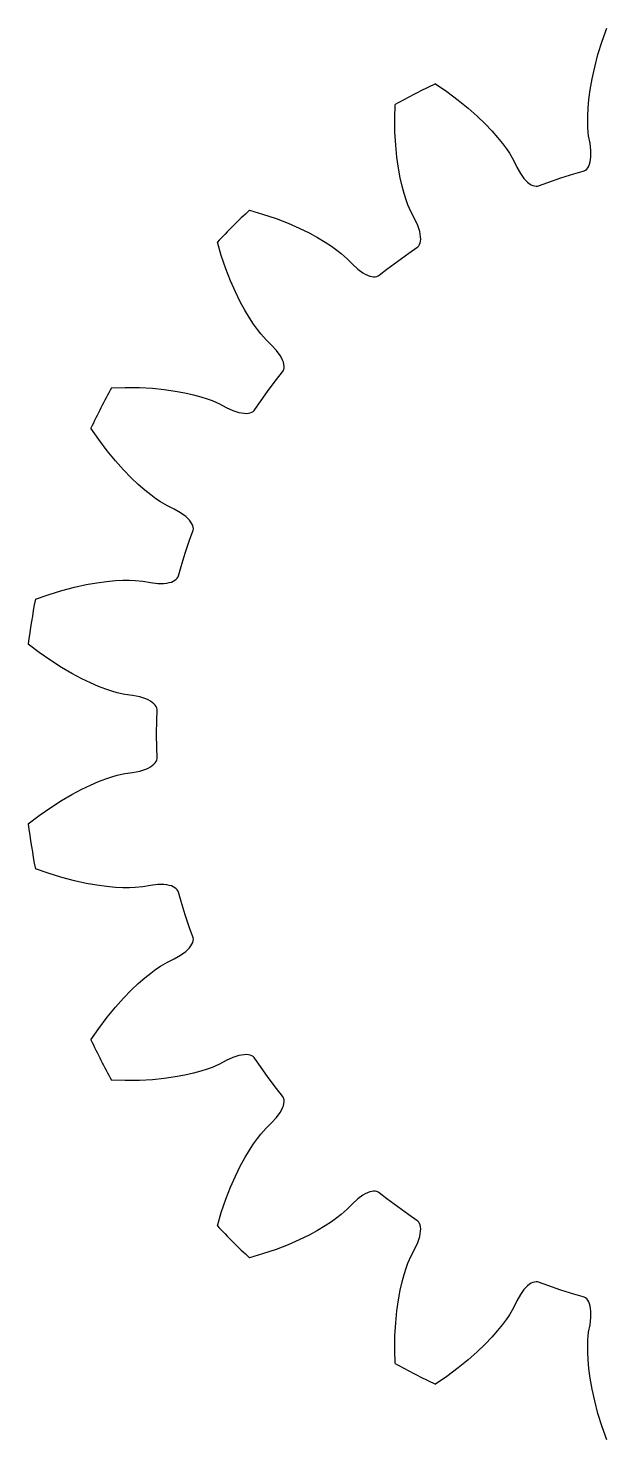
# Model space of a CAD drawing. Extents: x 19.1 to 40.9, y -10.9 to 10.9.
# Drawn here: x 19.09 to 27.94, y -10.8 to 10.8 of the extents above; entities that cross this region are included whole.
import ezdxf

# ---------------------------------------------------------------- set-up
doc = ezdxf.new("R2010")
doc.units = 0

msp = doc.modelspace()

# ---------------------------------------------------------------- linework, layer by layer
at = {"layer": 'layer0'}
for p, q in [((27.867, 10.608), (27.937, 10.805)), ((27.803, 10.401), (27.867, 10.608)), ((27.753, 10.208), (27.803, 10.401)), ((27.713, 10.029), (27.753, 10.208)), ((25.318, 9.954), (25.49, 9.835)), ((27.684, 9.863), (27.713, 10.029)), ((25.49, 9.835), (25.664, 9.705)), ((27.665, 9.715), (27.684, 9.863)), ((24.694, 9.43), (24.699, 9.639)), ((25.664, 9.705), (25.818, 9.579)), ((25.818, 9.579), (25.955, 9.458)), ((27.647, 9.464), (27.652, 9.58)), ((27.652, 9.58), (27.665, 9.715)), ((24.697, 9.213), (24.694, 9.43)), ((25.955, 9.458), (26.076, 9.341)), ((26.076, 9.341), (26.179, 9.232)), ((27.646, 9.364), (27.647, 9.464)), ((27.649, 9.28), (27.646, 9.364)), ((24.708, 9.014), (24.697, 9.213)), ((26.179, 9.232), (26.268, 9.131)), ((26.268, 9.131), (26.341, 9.04)), ((27.66, 9.159), (27.649, 9.28)), ((27.682, 9.043), (27.66, 9.159)), ((24.726, 8.832), (24.708, 9.014)), ((26.341, 9.04), (26.401, 8.959)), ((26.401, 8.959), (26.447, 8.89)), ((26.447, 8.89), (26.509, 8.785)), ((27.694, 8.932), (27.682, 9.043)), ((27.694, 8.837), (27.694, 8.932)), ((24.75, 8.665), (24.726, 8.832)), ((24.777, 8.517), (24.75, 8.665)), ((26.509, 8.785), (26.56, 8.679)), ((26.56, 8.679), (26.615, 8.582)), ((27.613, 8.633), (27.631, 8.649)), ((27.631, 8.649), (27.647, 8.669)), ((27.647, 8.669), (27.661, 8.694)), ((27.661, 8.694), (27.673, 8.724)), ((27.673, 8.724), (27.683, 8.757)), ((27.683, 8.757), (27.69, 8.795)), ((27.69, 8.795), (27.694, 8.837)), ((24.807, 8.386), (24.777, 8.517)), ((26.615, 8.582), (26.671, 8.504)), ((26.671, 8.504), (26.699, 8.473)), ((26.699, 8.473), (26.727, 8.447)), ((26.727, 8.447), (26.755, 8.425)), ((26.895, 8.394), (27.035, 8.445)), ((27.035, 8.445), (27.234, 8.512)), ((27.234, 8.512), (27.435, 8.575)), ((27.435, 8.575), (27.578, 8.616)), ((27.578, 8.616), (27.594, 8.622)), ((27.594, 8.622), (27.613, 8.633)), ((24.837, 8.274), (24.807, 8.386)), ((24.868, 8.178), (24.837, 8.274)), ((26.755, 8.425), (26.782, 8.409)), ((26.782, 8.409), (26.808, 8.397)), ((26.808, 8.397), (26.833, 8.39)), ((26.833, 8.39), (26.857, 8.387)), ((26.857, 8.387), (26.879, 8.389)), ((26.879, 8.389), (26.895, 8.394)), ((22.471, 8.02), (22.672, 7.96)), ((24.896, 8.099), (24.868, 8.178)), ((24.945, 7.988), (24.896, 8.099)), ((22.672, 7.96), (22.877, 7.89)), ((22.877, 7.89), (23.063, 7.818)), ((23.063, 7.818), (23.23, 7.745)), ((25.001, 7.884), (24.945, 7.988)), ((25.047, 7.783), (25.001, 7.884)), ((25.076, 7.692), (25.047, 7.783)), ((23.23, 7.745), (23.382, 7.671)), ((23.382, 7.671), (23.513, 7.6)), ((23.513, 7.6), (23.629, 7.53)), ((25.085, 7.651), (25.076, 7.692)), ((25.09, 7.612), (25.085, 7.651)), ((25.089, 7.546), (25.091, 7.578)), ((25.091, 7.578), (25.09, 7.612)), ((22.04, 7.328), (21.98, 7.529)), ((23.629, 7.53), (23.727, 7.467)), ((23.727, 7.467), (23.808, 7.408)), ((23.808, 7.408), (23.874, 7.357)), ((23.874, 7.357), (23.965, 7.276)), ((24.739, 7.241), (24.911, 7.362)), ((24.911, 7.362), (25.034, 7.446)), ((25.034, 7.446), (25.047, 7.456)), ((25.047, 7.456), (25.062, 7.473)), ((25.062, 7.473), (25.074, 7.494)), ((25.074, 7.494), (25.083, 7.518)), ((25.083, 7.518), (25.089, 7.546)), ((22.11, 7.123), (22.04, 7.328)), ((23.965, 7.276), (24.047, 7.191)), ((24.047, 7.191), (24.129, 7.116)), ((24.571, 7.115), (24.739, 7.241)), ((22.182, 6.937), (22.11, 7.123)), ((22.255, 6.77), (22.182, 6.937)), ((24.129, 7.116), (24.206, 7.059)), ((24.206, 7.059), (24.243, 7.038)), ((24.243, 7.038), (24.277, 7.022)), ((24.277, 7.022), (24.31, 7.01)), ((24.31, 7.01), (24.341, 7.003)), ((24.341, 7.003), (24.369, 6.999)), ((24.369, 6.999), (24.395, 7)), ((24.395, 7), (24.419, 7.005)), ((24.419, 7.005), (24.439, 7.014)), ((24.439, 7.014), (24.453, 7.024)), ((24.453, 7.024), (24.571, 7.115)), ((22.329, 6.618), (22.255, 6.77)), ((22.4, 6.487), (22.329, 6.618)), ((22.47, 6.371), (22.4, 6.487)), ((22.533, 6.273), (22.47, 6.371)), ((22.592, 6.192), (22.533, 6.273)), ((22.643, 6.126), (22.592, 6.192)), ((22.724, 6.035), (22.643, 6.126)), ((22.809, 5.953), (22.724, 6.035)), ((22.884, 5.871), (22.809, 5.953)), ((22.941, 5.794), (22.884, 5.871)), ((22.962, 5.757), (22.941, 5.794)), ((22.978, 5.723), (22.962, 5.757)), ((22.99, 5.69), (22.978, 5.723)), ((22.997, 5.659), (22.99, 5.69)), ((23.001, 5.631), (22.997, 5.659)), ((23, 5.605), (23.001, 5.631)), ((22.759, 5.261), (22.885, 5.429)), ((22.885, 5.429), (22.976, 5.547)), ((22.976, 5.547), (22.986, 5.561)), ((22.986, 5.561), (22.995, 5.581)), ((22.995, 5.581), (23, 5.605)), ((20.361, 5.301), (20.57, 5.306)), ((20.57, 5.306), (20.787, 5.303)), ((20.787, 5.303), (20.986, 5.292)), ((20.986, 5.292), (21.168, 5.274)), ((21.168, 5.274), (21.335, 5.25)), ((21.335, 5.25), (21.483, 5.223)), ((21.483, 5.223), (21.614, 5.193)), ((21.614, 5.193), (21.726, 5.163)), ((22.638, 5.089), (22.759, 5.261)), ((21.726, 5.163), (21.822, 5.132)), ((21.822, 5.132), (21.901, 5.104)), ((21.901, 5.104), (22.012, 5.055)), ((22.012, 5.055), (22.116, 4.999)), ((22.116, 4.999), (22.217, 4.953)), ((22.554, 4.966), (22.638, 5.089)), ((22.217, 4.953), (22.308, 4.924)), ((22.308, 4.924), (22.349, 4.915)), ((22.349, 4.915), (22.388, 4.91)), ((22.388, 4.91), (22.422, 4.909)), ((22.422, 4.909), (22.454, 4.911)), ((22.454, 4.911), (22.482, 4.917)), ((22.482, 4.917), (22.506, 4.926)), ((22.506, 4.926), (22.527, 4.938)), ((22.527, 4.938), (22.544, 4.953)), ((22.544, 4.953), (22.554, 4.966)), ((20.165, 4.51), (20.046, 4.682)), ((20.295, 4.336), (20.165, 4.51)), ((20.421, 4.182), (20.295, 4.336)), ((20.542, 4.045), (20.421, 4.182)), ((20.659, 3.924), (20.542, 4.045)), ((20.768, 3.821), (20.659, 3.924)), ((20.869, 3.732), (20.768, 3.821)), ((20.96, 3.659), (20.869, 3.732)), ((21.041, 3.599), (20.96, 3.659)), ((21.11, 3.553), (21.041, 3.599)), ((21.215, 3.491), (21.11, 3.553)), ((21.321, 3.44), (21.215, 3.491)), ((21.418, 3.385), (21.321, 3.44)), ((21.496, 3.329), (21.418, 3.385)), ((21.527, 3.301), (21.496, 3.329)), ((21.553, 3.273), (21.527, 3.301)), ((21.575, 3.245), (21.553, 3.273)), ((21.591, 3.218), (21.575, 3.245)), ((21.555, 2.965), (21.606, 3.105)), ((21.603, 3.192), (21.591, 3.218)), ((21.61, 3.167), (21.603, 3.192)), ((21.606, 3.105), (21.611, 3.121)), ((21.613, 3.143), (21.61, 3.167)), ((21.611, 3.121), (21.613, 3.143)), ((21.488, 2.766), (21.555, 2.965)), ((21.425, 2.565), (21.488, 2.766)), ((21.351, 2.369), (21.367, 2.387)), ((21.367, 2.387), (21.378, 2.406)), ((21.378, 2.406), (21.384, 2.422)), ((21.384, 2.422), (21.425, 2.565)), ((19.392, 2.133), (19.599, 2.197)), ((19.599, 2.197), (19.792, 2.247)), ((19.792, 2.247), (19.971, 2.287)), ((19.971, 2.287), (20.137, 2.316)), ((20.137, 2.316), (20.285, 2.335)), ((20.285, 2.335), (20.42, 2.348)), ((20.42, 2.348), (20.536, 2.353)), ((20.536, 2.353), (20.636, 2.354)), ((20.636, 2.354), (20.72, 2.351)), ((20.72, 2.351), (20.841, 2.34)), ((20.841, 2.34), (20.957, 2.318)), ((20.957, 2.318), (21.068, 2.306)), ((21.068, 2.306), (21.163, 2.306)), ((21.163, 2.306), (21.205, 2.31)), ((21.205, 2.31), (21.243, 2.317)), ((21.243, 2.317), (21.276, 2.327)), ((21.276, 2.327), (21.306, 2.339)), ((21.306, 2.339), (21.331, 2.353)), ((21.331, 2.353), (21.351, 2.369)), ((19.195, 2.063), (19.392, 2.133)), ((19.252, 1.25), (19.087, 1.377)), ((19.43, 1.125), (19.252, 1.25)), ((19.597, 1.017), (19.43, 1.125)), ((19.755, 0.924), (19.597, 1.017)), ((19.904, 0.846), (19.755, 0.924)), ((20.039, 0.781), (19.904, 0.846)), ((20.163, 0.728), (20.039, 0.781)), ((20.272, 0.686), (20.163, 0.728)), ((20.367, 0.655), (20.272, 0.686)), ((20.448, 0.632), (20.367, 0.655)), ((20.566, 0.605), (20.448, 0.632)), ((20.683, 0.59), (20.566, 0.605)), ((20.792, 0.567), (20.683, 0.59)), ((20.883, 0.538), (20.792, 0.567)), ((20.922, 0.521), (20.883, 0.538)), ((20.955, 0.502), (20.922, 0.521)), ((20.984, 0.483), (20.955, 0.502)), ((21.008, 0.462), (20.984, 0.483)), ((21.028, 0.441), (21.008, 0.462)), ((21.042, 0.42), (21.028, 0.441)), ((21.052, 0.398), (21.042, 0.42)), ((21.057, 0.376), (21.052, 0.398)), ((21.052, 0.21), (21.057, 0.359)), ((21.057, 0.359), (21.057, 0.376)), ((21.05, 0), (21.052, 0.21)), ((21.052, -0.21), (21.05, 0)), ((21.057, -0.359), (21.052, -0.21)), ((21.028, -0.441), (21.042, -0.42)), ((21.042, -0.42), (21.052, -0.398)), ((21.052, -0.398), (21.057, -0.376)), ((21.057, -0.376), (21.057, -0.359)), ((20.367, -0.655), (20.448, -0.632)), ((20.448, -0.632), (20.566, -0.605)), ((20.566, -0.605), (20.683, -0.59)), ((20.683, -0.59), (20.792, -0.567)), ((20.792, -0.567), (20.883, -0.538)), ((20.883, -0.538), (20.922, -0.521)), ((20.922, -0.521), (20.955, -0.502)), ((20.955, -0.502), (20.984, -0.483)), ((20.984, -0.483), (21.008, -0.462)), ((21.008, -0.462), (21.028, -0.441)), ((19.755, -0.924), (19.904, -0.846)), ((19.904, -0.846), (20.039, -0.781)), ((20.039, -0.781), (20.163, -0.728)), ((20.163, -0.728), (20.272, -0.686)), ((20.272, -0.686), (20.367, -0.655)), ((19.43, -1.125), (19.597, -1.017)), ((19.597, -1.017), (19.755, -0.924)), ((19.087, -1.377), (19.252, -1.25)), ((19.252, -1.25), (19.43, -1.125)), ((19.392, -2.133), (19.195, -2.063)), ((19.599, -2.197), (19.392, -2.133)), ((19.792, -2.247), (19.599, -2.197)), ((19.971, -2.287), (19.792, -2.247)), ((20.137, -2.316), (19.971, -2.287)), ((20.285, -2.335), (20.137, -2.316)), ((20.42, -2.348), (20.285, -2.335)), ((20.536, -2.353), (20.42, -2.348)), ((20.636, -2.354), (20.536, -2.353)), ((20.72, -2.351), (20.636, -2.354)), ((20.841, -2.34), (20.72, -2.351)), ((20.957, -2.318), (20.841, -2.34)), ((21.068, -2.306), (20.957, -2.318)), ((21.163, -2.306), (21.068, -2.306)), ((21.205, -2.31), (21.163, -2.306)), ((21.243, -2.317), (21.205, -2.31)), ((21.276, -2.327), (21.243, -2.317)), ((21.306, -2.339), (21.276, -2.327)), ((21.331, -2.353), (21.306, -2.339)), ((21.351, -2.369), (21.331, -2.353)), ((21.367, -2.387), (21.351, -2.369)), ((21.378, -2.406), (21.367, -2.387)), ((21.384, -2.422), (21.378, -2.406)), ((21.425, -2.565), (21.384, -2.422)), ((21.488, -2.766), (21.425, -2.565)), ((21.555, -2.965), (21.488, -2.766)), ((21.606, -3.105), (21.555, -2.965)), ((21.575, -3.245), (21.591, -3.218)), ((21.591, -3.218), (21.603, -3.192)), ((21.603, -3.192), (21.61, -3.167)), ((21.611, -3.121), (21.606, -3.105)), ((21.61, -3.167), (21.613, -3.143)), ((21.613, -3.143), (21.611, -3.121)), ((21.215, -3.491), (21.321, -3.44)), ((21.321, -3.44), (21.418, -3.385)), ((21.418, -3.385), (21.496, -3.329)), ((21.496, -3.329), (21.527, -3.301)), ((21.527, -3.301), (21.553, -3.273)), ((21.553, -3.273), (21.575, -3.245)), ((20.869, -3.732), (20.96, -3.659)), ((20.96, -3.659), (21.041, -3.599)), ((21.041, -3.599), (21.11, -3.553)), ((21.11, -3.553), (21.215, -3.491)), ((20.659, -3.924), (20.768, -3.821)), ((20.768, -3.821), (20.869, -3.732)), ((20.421, -4.182), (20.542, -4.045)), ((20.542, -4.045), (20.659, -3.924)), ((20.295, -4.336), (20.421, -4.182)), ((20.046, -4.682), (20.165, -4.51)), ((20.165, -4.51), (20.295, -4.336)), ((22.217, -4.953), (22.116, -4.999)), ((22.308, -4.924), (22.217, -4.953)), ((22.349, -4.915), (22.308, -4.924)), ((22.388, -4.91), (22.349, -4.915)), ((22.422, -4.909), (22.388, -4.91)), ((22.454, -4.911), (22.422, -4.909)), ((22.482, -4.917), (22.454, -4.911)), ((22.506, -4.926), (22.482, -4.917)), ((22.527, -4.938), (22.506, -4.926)), ((22.544, -4.953), (22.527, -4.938)), ((22.554, -4.966), (22.544, -4.953)), ((22.638, -5.089), (22.554, -4.966)), ((21.726, -5.163), (21.614, -5.193)), ((21.822, -5.132), (21.726, -5.163)), ((21.901, -5.104), (21.822, -5.132)), ((22.012, -5.055), (21.901, -5.104)), ((22.116, -4.999), (22.012, -5.055)), ((22.759, -5.261), (22.638, -5.089)), ((20.57, -5.306), (20.361, -5.301)), ((20.787, -5.303), (20.57, -5.306)), ((20.986, -5.292), (20.787, -5.303)), ((21.168, -5.274), (20.986, -5.292)), ((21.335, -5.25), (21.168, -5.274)), ((21.483, -5.223), (21.335, -5.25)), ((21.614, -5.193), (21.483, -5.223)), ((22.885, -5.429), (22.759, -5.261)), ((22.976, -5.547), (22.885, -5.429)), ((22.986, -5.561), (22.976, -5.547)), ((22.995, -5.581), (22.986, -5.561)), ((23, -5.605), (22.995, -5.581)), ((23.001, -5.631), (23, -5.605)), ((22.884, -5.871), (22.941, -5.794)), ((22.941, -5.794), (22.962, -5.757)), ((22.962, -5.757), (22.978, -5.723)), ((22.978, -5.723), (22.99, -5.69)), ((22.99, -5.69), (22.997, -5.659)), ((22.997, -5.659), (23.001, -5.631)), ((22.643, -6.126), (22.724, -6.035)), ((22.724, -6.035), (22.809, -5.953)), ((22.809, -5.953), (22.884, -5.871)), ((22.533, -6.273), (22.592, -6.192)), ((22.592, -6.192), (22.643, -6.126)), ((22.4, -6.487), (22.47, -6.371)), ((22.47, -6.371), (22.533, -6.273)), ((22.255, -6.77), (22.329, -6.618)), ((22.329, -6.618), (22.4, -6.487)), ((22.182, -6.937), (22.255, -6.77)), ((22.04, -7.328), (22.11, -7.123)), ((22.11, -7.123), (22.182, -6.937)), ((24.129, -7.116), (24.047, -7.191)), ((24.206, -7.059), (24.129, -7.116)), ((24.243, -7.038), (24.206, -7.059)), ((24.277, -7.022), (24.243, -7.038)), ((24.31, -7.01), (24.277, -7.022)), ((24.341, -7.003), (24.31, -7.01)), ((24.369, -6.999), (24.341, -7.003)), ((24.395, -7), (24.369, -6.999)), ((24.419, -7.005), (24.395, -7)), ((24.439, -7.014), (24.419, -7.005)), ((24.453, -7.024), (24.439, -7.014)), ((24.571, -7.115), (24.453, -7.024)), ((24.739, -7.241), (24.571, -7.115)), ((21.98, -7.529), (22.04, -7.328)), ((23.965, -7.276), (23.874, -7.357)), ((24.047, -7.191), (23.965, -7.276)), ((24.911, -7.362), (24.739, -7.241)), ((23.629, -7.53), (23.513, -7.6)), ((23.727, -7.467), (23.629, -7.53)), ((23.808, -7.408), (23.727, -7.467)), ((23.874, -7.357), (23.808, -7.408)), ((25.034, -7.446), (24.911, -7.362)), ((25.047, -7.456), (25.034, -7.446)), ((25.062, -7.473), (25.047, -7.456)), ((25.074, -7.494), (25.062, -7.473)), ((25.083, -7.518), (25.074, -7.494)), ((25.089, -7.546), (25.083, -7.518)), ((25.091, -7.578), (25.089, -7.546)), ((23.23, -7.745), (23.063, -7.818)), ((23.382, -7.671), (23.23, -7.745)), ((23.513, -7.6), (23.382, -7.671)), ((25.047, -7.783), (25.076, -7.692)), ((25.076, -7.692), (25.085, -7.651)), ((25.085, -7.651), (25.09, -7.612)), ((25.09, -7.612), (25.091, -7.578)), ((22.672, -7.96), (22.471, -8.02)), ((22.877, -7.89), (22.672, -7.96)), ((23.063, -7.818), (22.877, -7.89)), ((24.896, -8.099), (24.945, -7.988)), ((24.945, -7.988), (25.001, -7.884)), ((25.001, -7.884), (25.047, -7.783)), ((24.837, -8.274), (24.868, -8.178)), ((24.868, -8.178), (24.896, -8.099)), ((24.777, -8.517), (24.807, -8.386)), ((24.807, -8.386), (24.837, -8.274)), ((26.755, -8.425), (26.727, -8.447)), ((26.782, -8.409), (26.755, -8.425)), ((26.808, -8.397), (26.782, -8.409)), ((26.833, -8.39), (26.808, -8.397)), ((26.857, -8.387), (26.833, -8.39)), ((26.879, -8.389), (26.857, -8.387)), ((26.895, -8.394), (26.879, -8.389)), ((27.035, -8.445), (26.895, -8.394)), ((24.75, -8.665), (24.777, -8.517)), ((26.615, -8.582), (26.56, -8.679)), ((26.671, -8.504), (26.615, -8.582)), ((26.699, -8.473), (26.671, -8.504)), ((26.727, -8.447), (26.699, -8.473)), ((27.234, -8.512), (27.035, -8.445)), ((27.435, -8.575), (27.234, -8.512)), ((27.578, -8.616), (27.435, -8.575)), ((27.594, -8.622), (27.578, -8.616)), ((27.613, -8.633), (27.594, -8.622)), ((27.631, -8.649), (27.613, -8.633)), ((24.708, -9.014), (24.726, -8.832)), ((24.726, -8.832), (24.75, -8.665)), ((26.509, -8.785), (26.447, -8.89)), ((26.56, -8.679), (26.509, -8.785)), ((27.647, -8.669), (27.631, -8.649)), ((27.661, -8.694), (27.647, -8.669)), ((27.673, -8.724), (27.661, -8.694)), ((27.683, -8.757), (27.673, -8.724)), ((27.69, -8.795), (27.683, -8.757)), ((27.694, -8.837), (27.69, -8.795)), ((27.694, -8.932), (27.694, -8.837)), ((24.697, -9.213), (24.708, -9.014)), ((26.341, -9.04), (26.268, -9.131)), ((26.401, -8.959), (26.341, -9.04)), ((26.447, -8.89), (26.401, -8.959)), ((27.66, -9.159), (27.682, -9.043)), ((27.682, -9.043), (27.694, -8.932)), ((24.694, -9.43), (24.697, -9.213)), ((26.179, -9.232), (26.076, -9.341)), ((26.268, -9.131), (26.179, -9.232)), ((27.646, -9.364), (27.649, -9.28)), ((27.649, -9.28), (27.66, -9.159)), ((24.699, -9.639), (24.694, -9.43)), ((25.955, -9.458), (25.818, -9.579)), ((26.076, -9.341), (25.955, -9.458)), ((27.647, -9.464), (27.646, -9.364)), ((27.652, -9.58), (27.647, -9.464)), ((25.664, -9.705), (25.49, -9.835)), ((25.818, -9.579), (25.664, -9.705)), ((27.665, -9.715), (27.652, -9.58)), ((27.684, -9.863), (27.665, -9.715)), ((25.49, -9.835), (25.318, -9.954)), ((27.713, -10.029), (27.684, -9.863)), ((27.753, -10.208), (27.713, -10.029)), ((27.803, -10.401), (27.753, -10.208)), ((27.867, -10.608), (27.803, -10.401)), ((27.937, -10.805), (27.867, -10.608))]:
    msp.add_line(p, q, dxfattribs=at)
for start, end in [(115.1909, 118.8091), (133.1909, 136.8091), (151.1909, 154.8091), (169.1909, 172.8091), (187.1909, 190.8091), (205.1909, 208.8091), (223.1909, 226.8091), (241.1909, 244.8091)]:
    msp.add_arc((30, 0), 11, start, end, dxfattribs=at)
at = {"layer": 'layer1'}
for p, q in [((27.867, 10.608), (27.937, 10.805)), ((27.803, 10.401), (27.867, 10.608)), ((27.753, 10.208), (27.803, 10.401)), ((27.713, 10.029), (27.753, 10.208)), ((25.318, 9.954), (25.49, 9.835)), ((27.684, 9.863), (27.713, 10.029)), ((25.49, 9.835), (25.664, 9.705)), ((27.665, 9.715), (27.684, 9.863)), ((24.694, 9.43), (24.699, 9.639)), ((25.664, 9.705), (25.818, 9.579)), ((25.818, 9.579), (25.955, 9.458)), ((27.647, 9.464), (27.652, 9.58)), ((27.652, 9.58), (27.665, 9.715)), ((24.697, 9.213), (24.694, 9.43)), ((25.955, 9.458), (26.076, 9.341)), ((26.076, 9.341), (26.179, 9.232)), ((27.646, 9.364), (27.647, 9.464)), ((27.649, 9.28), (27.646, 9.364)), ((24.708, 9.014), (24.697, 9.213)), ((26.179, 9.232), (26.268, 9.131)), ((26.268, 9.131), (26.341, 9.04)), ((27.66, 9.159), (27.649, 9.28)), ((27.682, 9.043), (27.66, 9.159)), ((24.726, 8.832), (24.708, 9.014)), ((26.341, 9.04), (26.401, 8.959)), ((26.401, 8.959), (26.447, 8.89)), ((26.447, 8.89), (26.509, 8.785)), ((27.694, 8.932), (27.682, 9.043)), ((27.694, 8.837), (27.694, 8.932)), ((24.75, 8.665), (24.726, 8.832)), ((24.777, 8.517), (24.75, 8.665)), ((26.509, 8.785), (26.56, 8.679)), ((26.56, 8.679), (26.615, 8.582)), ((27.613, 8.633), (27.631, 8.649)), ((27.631, 8.649), (27.647, 8.669)), ((27.647, 8.669), (27.661, 8.694)), ((27.661, 8.694), (27.673, 8.724)), ((27.673, 8.724), (27.683, 8.757)), ((27.683, 8.757), (27.69, 8.795)), ((27.69, 8.795), (27.694, 8.837)), ((24.807, 8.386), (24.777, 8.517)), ((26.615, 8.582), (26.671, 8.504)), ((26.671, 8.504), (26.699, 8.473)), ((26.699, 8.473), (26.727, 8.447)), ((26.727, 8.447), (26.755, 8.425)), ((26.895, 8.394), (27.035, 8.445)), ((27.035, 8.445), (27.234, 8.512)), ((27.234, 8.512), (27.435, 8.575)), ((27.435, 8.575), (27.578, 8.616)), ((27.578, 8.616), (27.594, 8.622)), ((27.594, 8.622), (27.613, 8.633)), ((24.837, 8.274), (24.807, 8.386)), ((24.868, 8.178), (24.837, 8.274)), ((26.755, 8.425), (26.782, 8.409)), ((26.782, 8.409), (26.808, 8.397)), ((26.808, 8.397), (26.833, 8.39)), ((26.833, 8.39), (26.857, 8.387)), ((26.857, 8.387), (26.879, 8.389)), ((26.879, 8.389), (26.895, 8.394)), ((22.471, 8.02), (22.672, 7.96)), ((24.896, 8.099), (24.868, 8.178)), ((24.945, 7.988), (24.896, 8.099)), ((22.672, 7.96), (22.877, 7.89)), ((22.877, 7.89), (23.063, 7.818)), ((23.063, 7.818), (23.23, 7.745)), ((25.001, 7.884), (24.945, 7.988)), ((25.047, 7.783), (25.001, 7.884)), ((25.076, 7.692), (25.047, 7.783)), ((23.23, 7.745), (23.382, 7.671)), ((23.382, 7.671), (23.513, 7.6)), ((23.513, 7.6), (23.629, 7.53)), ((25.085, 7.651), (25.076, 7.692)), ((25.09, 7.612), (25.085, 7.651)), ((25.089, 7.546), (25.091, 7.578)), ((25.091, 7.578), (25.09, 7.612)), ((22.04, 7.328), (21.98, 7.529)), ((23.629, 7.53), (23.727, 7.467)), ((23.727, 7.467), (23.808, 7.408)), ((23.808, 7.408), (23.874, 7.357)), ((23.874, 7.357), (23.965, 7.276)), ((24.739, 7.241), (24.911, 7.362)), ((24.911, 7.362), (25.034, 7.446)), ((25.034, 7.446), (25.047, 7.456)), ((25.047, 7.456), (25.062, 7.473)), ((25.062, 7.473), (25.074, 7.494)), ((25.074, 7.494), (25.083, 7.518)), ((25.083, 7.518), (25.089, 7.546)), ((22.11, 7.123), (22.04, 7.328)), ((23.965, 7.276), (24.047, 7.191)), ((24.047, 7.191), (24.129, 7.116)), ((24.571, 7.115), (24.739, 7.241)), ((22.182, 6.937), (22.11, 7.123)), ((22.255, 6.77), (22.182, 6.937)), ((24.129, 7.116), (24.206, 7.059)), ((24.206, 7.059), (24.243, 7.038)), ((24.243, 7.038), (24.277, 7.022)), ((24.277, 7.022), (24.31, 7.01)), ((24.31, 7.01), (24.341, 7.003)), ((24.341, 7.003), (24.369, 6.999)), ((24.369, 6.999), (24.395, 7)), ((24.395, 7), (24.419, 7.005)), ((24.419, 7.005), (24.439, 7.014)), ((24.439, 7.014), (24.453, 7.024)), ((24.453, 7.024), (24.571, 7.115)), ((22.329, 6.618), (22.255, 6.77)), ((22.4, 6.487), (22.329, 6.618)), ((22.47, 6.371), (22.4, 6.487)), ((22.533, 6.273), (22.47, 6.371)), ((22.592, 6.192), (22.533, 6.273)), ((22.643, 6.126), (22.592, 6.192)), ((22.724, 6.035), (22.643, 6.126)), ((22.809, 5.953), (22.724, 6.035)), ((22.884, 5.871), (22.809, 5.953)), ((22.941, 5.794), (22.884, 5.871)), ((22.962, 5.757), (22.941, 5.794)), ((22.978, 5.723), (22.962, 5.757)), ((22.99, 5.69), (22.978, 5.723)), ((22.997, 5.659), (22.99, 5.69)), ((23.001, 5.631), (22.997, 5.659)), ((23, 5.605), (23.001, 5.631)), ((22.759, 5.261), (22.885, 5.429)), ((22.885, 5.429), (22.976, 5.547)), ((22.976, 5.547), (22.986, 5.561)), ((22.986, 5.561), (22.995, 5.581)), ((22.995, 5.581), (23, 5.605)), ((20.361, 5.301), (20.57, 5.306)), ((20.57, 5.306), (20.787, 5.303)), ((20.787, 5.303), (20.986, 5.292)), ((20.986, 5.292), (21.168, 5.274)), ((21.168, 5.274), (21.335, 5.25)), ((21.335, 5.25), (21.483, 5.223)), ((21.483, 5.223), (21.614, 5.193)), ((21.614, 5.193), (21.726, 5.163)), ((22.638, 5.089), (22.759, 5.261)), ((21.726, 5.163), (21.822, 5.132)), ((21.822, 5.132), (21.901, 5.104)), ((21.901, 5.104), (22.012, 5.055)), ((22.012, 5.055), (22.116, 4.999)), ((22.116, 4.999), (22.217, 4.953)), ((22.554, 4.966), (22.638, 5.089)), ((22.217, 4.953), (22.308, 4.924)), ((22.308, 4.924), (22.349, 4.915)), ((22.349, 4.915), (22.388, 4.91)), ((22.388, 4.91), (22.422, 4.909)), ((22.422, 4.909), (22.454, 4.911)), ((22.454, 4.911), (22.482, 4.917)), ((22.482, 4.917), (22.506, 4.926)), ((22.506, 4.926), (22.527, 4.938)), ((22.527, 4.938), (22.544, 4.953)), ((22.544, 4.953), (22.554, 4.966)), ((20.165, 4.51), (20.046, 4.682)), ((20.295, 4.336), (20.165, 4.51)), ((20.421, 4.182), (20.295, 4.336)), ((20.542, 4.045), (20.421, 4.182)), ((20.659, 3.924), (20.542, 4.045)), ((20.768, 3.821), (20.659, 3.924)), ((20.869, 3.732), (20.768, 3.821)), ((20.96, 3.659), (20.869, 3.732)), ((21.041, 3.599), (20.96, 3.659)), ((21.11, 3.553), (21.041, 3.599)), ((21.215, 3.491), (21.11, 3.553)), ((21.321, 3.44), (21.215, 3.491)), ((21.418, 3.385), (21.321, 3.44)), ((21.496, 3.329), (21.418, 3.385)), ((21.527, 3.301), (21.496, 3.329)), ((21.553, 3.273), (21.527, 3.301)), ((21.575, 3.245), (21.553, 3.273)), ((21.591, 3.218), (21.575, 3.245)), ((21.555, 2.965), (21.606, 3.105)), ((21.603, 3.192), (21.591, 3.218)), ((21.61, 3.167), (21.603, 3.192)), ((21.606, 3.105), (21.611, 3.121)), ((21.613, 3.143), (21.61, 3.167)), ((21.611, 3.121), (21.613, 3.143)), ((21.488, 2.766), (21.555, 2.965)), ((21.425, 2.565), (21.488, 2.766)), ((21.351, 2.369), (21.367, 2.387)), ((21.367, 2.387), (21.378, 2.406)), ((21.378, 2.406), (21.384, 2.422)), ((21.384, 2.422), (21.425, 2.565)), ((19.392, 2.133), (19.599, 2.197)), ((19.599, 2.197), (19.792, 2.247)), ((19.792, 2.247), (19.971, 2.287)), ((19.971, 2.287), (20.137, 2.316)), ((20.137, 2.316), (20.285, 2.335)), ((20.285, 2.335), (20.42, 2.348)), ((20.42, 2.348), (20.536, 2.353)), ((20.536, 2.353), (20.636, 2.354)), ((20.636, 2.354), (20.72, 2.351)), ((20.72, 2.351), (20.841, 2.34)), ((20.841, 2.34), (20.957, 2.318)), ((20.957, 2.318), (21.068, 2.306)), ((21.068, 2.306), (21.163, 2.306)), ((21.163, 2.306), (21.205, 2.31)), ((21.205, 2.31), (21.243, 2.317)), ((21.243, 2.317), (21.276, 2.327)), ((21.276, 2.327), (21.306, 2.339)), ((21.306, 2.339), (21.331, 2.353)), ((21.331, 2.353), (21.351, 2.369)), ((19.195, 2.063), (19.392, 2.133)), ((19.252, 1.25), (19.087, 1.377)), ((19.43, 1.125), (19.252, 1.25)), ((19.597, 1.017), (19.43, 1.125)), ((19.755, 0.924), (19.597, 1.017)), ((19.904, 0.846), (19.755, 0.924)), ((20.039, 0.781), (19.904, 0.846)), ((20.163, 0.728), (20.039, 0.781)), ((20.272, 0.686), (20.163, 0.728)), ((20.367, 0.655), (20.272, 0.686)), ((20.448, 0.632), (20.367, 0.655)), ((20.566, 0.605), (20.448, 0.632)), ((20.683, 0.59), (20.566, 0.605)), ((20.792, 0.567), (20.683, 0.59)), ((20.883, 0.538), (20.792, 0.567)), ((20.922, 0.521), (20.883, 0.538)), ((20.955, 0.502), (20.922, 0.521)), ((20.984, 0.483), (20.955, 0.502)), ((21.008, 0.462), (20.984, 0.483)), ((21.028, 0.441), (21.008, 0.462)), ((21.042, 0.42), (21.028, 0.441)), ((21.052, 0.398), (21.042, 0.42)), ((21.057, 0.376), (21.052, 0.398)), ((21.052, 0.21), (21.057, 0.359)), ((21.057, 0.359), (21.057, 0.376)), ((21.05, 0), (21.052, 0.21)), ((21.052, -0.21), (21.05, 0)), ((21.057, -0.359), (21.052, -0.21)), ((21.028, -0.441), (21.042, -0.42)), ((21.042, -0.42), (21.052, -0.398)), ((21.052, -0.398), (21.057, -0.376)), ((21.057, -0.376), (21.057, -0.359)), ((20.367, -0.655), (20.448, -0.632)), ((20.448, -0.632), (20.566, -0.605)), ((20.566, -0.605), (20.683, -0.59)), ((20.683, -0.59), (20.792, -0.567)), ((20.792, -0.567), (20.883, -0.538)), ((20.883, -0.538), (20.922, -0.521)), ((20.922, -0.521), (20.955, -0.502)), ((20.955, -0.502), (20.984, -0.483)), ((20.984, -0.483), (21.008, -0.462)), ((21.008, -0.462), (21.028, -0.441)), ((19.755, -0.924), (19.904, -0.846)), ((19.904, -0.846), (20.039, -0.781)), ((20.039, -0.781), (20.163, -0.728)), ((20.163, -0.728), (20.272, -0.686)), ((20.272, -0.686), (20.367, -0.655)), ((19.43, -1.125), (19.597, -1.017)), ((19.597, -1.017), (19.755, -0.924)), ((19.087, -1.377), (19.252, -1.25)), ((19.252, -1.25), (19.43, -1.125)), ((19.392, -2.133), (19.195, -2.063)), ((19.599, -2.197), (19.392, -2.133)), ((19.792, -2.247), (19.599, -2.197)), ((19.971, -2.287), (19.792, -2.247)), ((20.137, -2.316), (19.971, -2.287)), ((20.285, -2.335), (20.137, -2.316)), ((20.42, -2.348), (20.285, -2.335)), ((20.536, -2.353), (20.42, -2.348)), ((20.636, -2.354), (20.536, -2.353)), ((20.72, -2.351), (20.636, -2.354)), ((20.841, -2.34), (20.72, -2.351)), ((20.957, -2.318), (20.841, -2.34)), ((21.068, -2.306), (20.957, -2.318)), ((21.163, -2.306), (21.068, -2.306)), ((21.205, -2.31), (21.163, -2.306)), ((21.243, -2.317), (21.205, -2.31)), ((21.276, -2.327), (21.243, -2.317)), ((21.306, -2.339), (21.276, -2.327)), ((21.331, -2.353), (21.306, -2.339)), ((21.351, -2.369), (21.331, -2.353)), ((21.367, -2.387), (21.351, -2.369)), ((21.378, -2.406), (21.367, -2.387)), ((21.384, -2.422), (21.378, -2.406)), ((21.425, -2.565), (21.384, -2.422)), ((21.488, -2.766), (21.425, -2.565)), ((21.555, -2.965), (21.488, -2.766)), ((21.606, -3.105), (21.555, -2.965)), ((21.575, -3.245), (21.591, -3.218)), ((21.591, -3.218), (21.603, -3.192)), ((21.603, -3.192), (21.61, -3.167)), ((21.611, -3.121), (21.606, -3.105)), ((21.61, -3.167), (21.613, -3.143)), ((21.613, -3.143), (21.611, -3.121)), ((21.215, -3.491), (21.321, -3.44)), ((21.321, -3.44), (21.418, -3.385)), ((21.418, -3.385), (21.496, -3.329)), ((21.496, -3.329), (21.527, -3.301)), ((21.527, -3.301), (21.553, -3.273)), ((21.553, -3.273), (21.575, -3.245)), ((20.869, -3.732), (20.96, -3.659)), ((20.96, -3.659), (21.041, -3.599)), ((21.041, -3.599), (21.11, -3.553)), ((21.11, -3.553), (21.215, -3.491)), ((20.659, -3.924), (20.768, -3.821)), ((20.768, -3.821), (20.869, -3.732)), ((20.421, -4.182), (20.542, -4.045)), ((20.542, -4.045), (20.659, -3.924)), ((20.295, -4.336), (20.421, -4.182)), ((20.046, -4.682), (20.165, -4.51)), ((20.165, -4.51), (20.295, -4.336)), ((22.217, -4.953), (22.116, -4.999)), ((22.308, -4.924), (22.217, -4.953)), ((22.349, -4.915), (22.308, -4.924)), ((22.388, -4.91), (22.349, -4.915)), ((22.422, -4.909), (22.388, -4.91)), ((22.454, -4.911), (22.422, -4.909)), ((22.482, -4.917), (22.454, -4.911)), ((22.506, -4.926), (22.482, -4.917)), ((22.527, -4.938), (22.506, -4.926)), ((22.544, -4.953), (22.527, -4.938)), ((22.554, -4.966), (22.544, -4.953)), ((22.638, -5.089), (22.554, -4.966)), ((21.726, -5.163), (21.614, -5.193)), ((21.822, -5.132), (21.726, -5.163)), ((21.901, -5.104), (21.822, -5.132)), ((22.012, -5.055), (21.901, -5.104)), ((22.116, -4.999), (22.012, -5.055)), ((22.759, -5.261), (22.638, -5.089)), ((20.57, -5.306), (20.361, -5.301)), ((20.787, -5.303), (20.57, -5.306)), ((20.986, -5.292), (20.787, -5.303)), ((21.168, -5.274), (20.986, -5.292)), ((21.335, -5.25), (21.168, -5.274)), ((21.483, -5.223), (21.335, -5.25)), ((21.614, -5.193), (21.483, -5.223)), ((22.885, -5.429), (22.759, -5.261)), ((22.976, -5.547), (22.885, -5.429)), ((22.986, -5.561), (22.976, -5.547)), ((22.995, -5.581), (22.986, -5.561)), ((23, -5.605), (22.995, -5.581)), ((23.001, -5.631), (23, -5.605)), ((22.884, -5.871), (22.941, -5.794)), ((22.941, -5.794), (22.962, -5.757)), ((22.962, -5.757), (22.978, -5.723)), ((22.978, -5.723), (22.99, -5.69)), ((22.99, -5.69), (22.997, -5.659)), ((22.997, -5.659), (23.001, -5.631)), ((22.643, -6.126), (22.724, -6.035)), ((22.724, -6.035), (22.809, -5.953)), ((22.809, -5.953), (22.884, -5.871)), ((22.533, -6.273), (22.592, -6.192)), ((22.592, -6.192), (22.643, -6.126)), ((22.4, -6.487), (22.47, -6.371)), ((22.47, -6.371), (22.533, -6.273)), ((22.255, -6.77), (22.329, -6.618)), ((22.329, -6.618), (22.4, -6.487)), ((22.182, -6.937), (22.255, -6.77)), ((22.04, -7.328), (22.11, -7.123)), ((22.11, -7.123), (22.182, -6.937)), ((24.129, -7.116), (24.047, -7.191)), ((24.206, -7.059), (24.129, -7.116)), ((24.243, -7.038), (24.206, -7.059)), ((24.277, -7.022), (24.243, -7.038)), ((24.31, -7.01), (24.277, -7.022)), ((24.341, -7.003), (24.31, -7.01)), ((24.369, -6.999), (24.341, -7.003)), ((24.395, -7), (24.369, -6.999)), ((24.419, -7.005), (24.395, -7)), ((24.439, -7.014), (24.419, -7.005)), ((24.453, -7.024), (24.439, -7.014)), ((24.571, -7.115), (24.453, -7.024)), ((24.739, -7.241), (24.571, -7.115)), ((21.98, -7.529), (22.04, -7.328)), ((23.965, -7.276), (23.874, -7.357)), ((24.047, -7.191), (23.965, -7.276)), ((24.911, -7.362), (24.739, -7.241)), ((23.629, -7.53), (23.513, -7.6)), ((23.727, -7.467), (23.629, -7.53)), ((23.808, -7.408), (23.727, -7.467)), ((23.874, -7.357), (23.808, -7.408)), ((25.034, -7.446), (24.911, -7.362)), ((25.047, -7.456), (25.034, -7.446)), ((25.062, -7.473), (25.047, -7.456)), ((25.074, -7.494), (25.062, -7.473)), ((25.083, -7.518), (25.074, -7.494)), ((25.089, -7.546), (25.083, -7.518)), ((25.091, -7.578), (25.089, -7.546)), ((23.23, -7.745), (23.063, -7.818)), ((23.382, -7.671), (23.23, -7.745)), ((23.513, -7.6), (23.382, -7.671)), ((25.047, -7.783), (25.076, -7.692)), ((25.076, -7.692), (25.085, -7.651)), ((25.085, -7.651), (25.09, -7.612)), ((25.09, -7.612), (25.091, -7.578)), ((22.672, -7.96), (22.471, -8.02)), ((22.877, -7.89), (22.672, -7.96)), ((23.063, -7.818), (22.877, -7.89)), ((24.896, -8.099), (24.945, -7.988)), ((24.945, -7.988), (25.001, -7.884)), ((25.001, -7.884), (25.047, -7.783)), ((24.837, -8.274), (24.868, -8.178)), ((24.868, -8.178), (24.896, -8.099)), ((24.777, -8.517), (24.807, -8.386)), ((24.807, -8.386), (24.837, -8.274)), ((26.755, -8.425), (26.727, -8.447)), ((26.782, -8.409), (26.755, -8.425)), ((26.808, -8.397), (26.782, -8.409)), ((26.833, -8.39), (26.808, -8.397)), ((26.857, -8.387), (26.833, -8.39)), ((26.879, -8.389), (26.857, -8.387)), ((26.895, -8.394), (26.879, -8.389)), ((27.035, -8.445), (26.895, -8.394)), ((24.75, -8.665), (24.777, -8.517)), ((26.615, -8.582), (26.56, -8.679)), ((26.671, -8.504), (26.615, -8.582)), ((26.699, -8.473), (26.671, -8.504)), ((26.727, -8.447), (26.699, -8.473)), ((27.234, -8.512), (27.035, -8.445)), ((27.435, -8.575), (27.234, -8.512)), ((27.578, -8.616), (27.435, -8.575)), ((27.594, -8.622), (27.578, -8.616)), ((27.613, -8.633), (27.594, -8.622)), ((27.631, -8.649), (27.613, -8.633)), ((24.708, -9.014), (24.726, -8.832)), ((24.726, -8.832), (24.75, -8.665)), ((26.509, -8.785), (26.447, -8.89)), ((26.56, -8.679), (26.509, -8.785)), ((27.647, -8.669), (27.631, -8.649)), ((27.661, -8.694), (27.647, -8.669)), ((27.673, -8.724), (27.661, -8.694)), ((27.683, -8.757), (27.673, -8.724)), ((27.69, -8.795), (27.683, -8.757)), ((27.694, -8.837), (27.69, -8.795)), ((27.694, -8.932), (27.694, -8.837)), ((24.697, -9.213), (24.708, -9.014)), ((26.341, -9.04), (26.268, -9.131)), ((26.401, -8.959), (26.341, -9.04)), ((26.447, -8.89), (26.401, -8.959)), ((27.66, -9.159), (27.682, -9.043)), ((27.682, -9.043), (27.694, -8.932)), ((24.694, -9.43), (24.697, -9.213)), ((26.179, -9.232), (26.076, -9.341)), ((26.268, -9.131), (26.179, -9.232)), ((27.646, -9.364), (27.649, -9.28)), ((27.649, -9.28), (27.66, -9.159)), ((24.699, -9.639), (24.694, -9.43)), ((25.955, -9.458), (25.818, -9.579)), ((26.076, -9.341), (25.955, -9.458)), ((27.647, -9.464), (27.646, -9.364)), ((27.652, -9.58), (27.647, -9.464)), ((25.664, -9.705), (25.49, -9.835)), ((25.818, -9.579), (25.664, -9.705)), ((27.665, -9.715), (27.652, -9.58)), ((27.684, -9.863), (27.665, -9.715)), ((25.49, -9.835), (25.318, -9.954)), ((27.713, -10.029), (27.684, -9.863)), ((27.753, -10.208), (27.713, -10.029)), ((27.803, -10.401), (27.753, -10.208)), ((27.867, -10.608), (27.803, -10.401)), ((27.937, -10.805), (27.867, -10.608))]:
    msp.add_line(p, q, dxfattribs=at)
for start, end in [(115.1909, 118.8091), (133.1909, 136.8091), (151.1909, 154.8091), (169.1909, 172.8091), (187.1909, 190.8091), (205.1909, 208.8091), (223.1909, 226.8091), (241.1909, 244.8091)]:
    msp.add_arc((30, 0), 11, start, end, dxfattribs=at)

doc.saveas('drawing.dxf')
